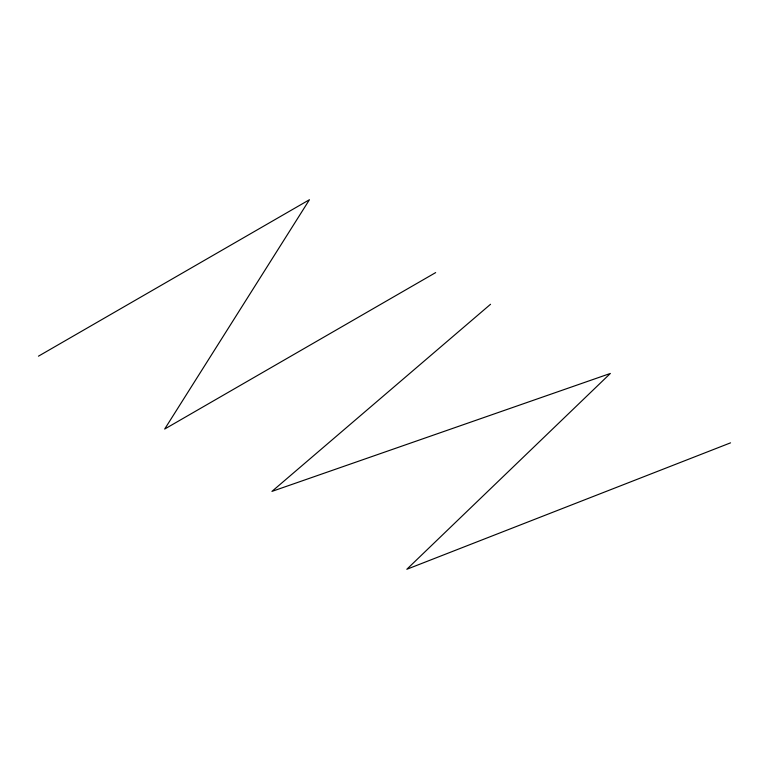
<?xml version="1.0" encoding="UTF-8"?>
<svg xmlns="http://www.w3.org/2000/svg" width="769" height="769" viewBox="0 0 769 769"><rect width="100%" height="100%" fill="white"/><g stroke="black" fill="none" stroke-linecap="round" stroke-linejoin="round"><path stroke-width="1.15" d="M490.545 304.274L271.928 491.401L610.355 373.455L406.811 569.281L730.55 442.848M38.45 356.182L309.446 199.719L164.672 429.054L435.667 272.601"/></g></svg>
